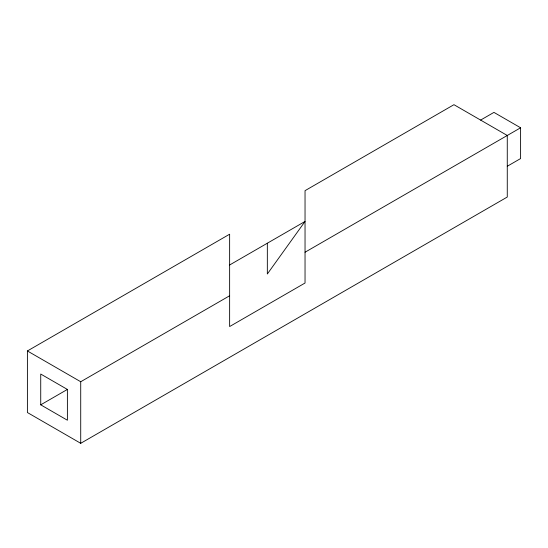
<?xml version="1.0" encoding="UTF-8"?>
<svg xmlns="http://www.w3.org/2000/svg" width="548" height="548" viewBox="0 0 548 548"><rect width="100%" height="100%" fill="white"/><g stroke="black" fill="none" stroke-linecap="round" stroke-linejoin="round"><path stroke-width="0.82" d="M27.4 350.96L229.633 234.202L229.633 326.553L305.037 283.015L305.037 190.663L453.95 104.689L507.27 135.472L507.27 197.04L80.72 443.311L27.4 412.528L27.4 350.96L80.72 381.744L229.633 295.769M229.633 264.985L305.037 221.447L267.335 274L267.335 243.216M480.61 120.081L493.94 112.388L520.6 127.78L520.6 158.564L507.27 166.256M40.73 404.828L67.39 389.436L67.39 420.22L40.73 404.828L40.73 374.044L67.39 389.436M305.037 252.231L520.6 127.78M80.72 381.744L80.72 443.311"/></g></svg>
